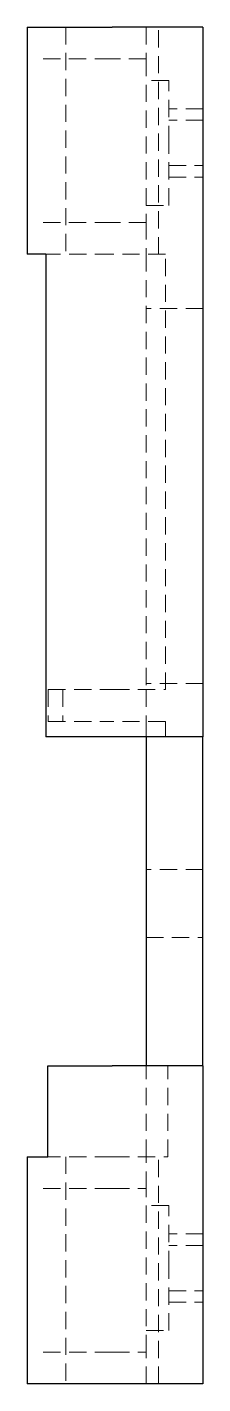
# Model space of a CAD drawing. Header units: millimetres. Extents: x 47 to 229, y 7 to 164.
# Drawn here: x 216.5 to 229.5, y 7 to 107 of the extents above.
import ezdxf

# ---------------------------------------------------------------- set-up
doc = ezdxf.new("R2010")
doc.units = ezdxf.units.MM
doc.linetypes.add('HIDDEN', pattern=[1.905, 1.27, -0.635])

msp = doc.modelspace()

# ---------------------------------------------------------------- linework, layer by layer
at = {"color": 7, "linetype": 'Continuous', "lineweight": 25}
for p, q in [((216.51, 107), (216.51, 90.26)), ((216.51, 107), (222.79, 107)), ((229.49, 107), (222.79, 107)), ((229.49, 107), (229.49, 54.7)), ((217.9, 90.26), (216.51, 90.26)), ((217.9, 90.26), (217.9, 54.7)), ((222.79, 54.7), (217.9, 54.7)), ((229.49, 54.7), (222.79, 54.7)), ((225.3, 54.7), (225.3, 30.43)), ((229.49, 30.43), (229.49, 54.7)), ((218.05, 23.74), (218.05, 30.43)), ((218.05, 30.43), (222.79, 30.43)), ((229.49, 30.43), (222.79, 30.43)), ((229.49, 30.43), (229.49, 7)), ((216.51, 23.74), (216.51, 7)), ((216.51, 23.74), (218.05, 23.74)), ((222.79, 7), (216.51, 7)), ((229.49, 7), (222.79, 7))]:
    msp.add_line(p, q, dxfattribs=at)
at = {"color": 7, "linetype": 'HIDDEN', "lineweight": 18}
for p, q in [((219.36, 107), (219.36, 90.26)), ((225.3, 107), (225.3, 104.66)), ((226.22, 90.26), (226.22, 107)), ((217.7, 104.66), (222.79, 104.66)), ((225.3, 104.66), (222.79, 104.66)), ((225.3, 104.66), (225.3, 92.61)), ((226.97, 103.07), (225.3, 103.07)), ((226.97, 98.46), (226.97, 103.07)), ((229.49, 100.97), (226.97, 100.97)), ((229.49, 100.14), (226.97, 100.14)), ((226.97, 93.86), (226.97, 98.46)), ((226.97, 96.79), (229.49, 96.79)), ((226.97, 95.95), (229.49, 95.95)), ((225.3, 93.86), (226.97, 93.86)), ((217.7, 92.61), (222.79, 92.61)), ((225.3, 92.61), (222.79, 92.61)), ((225.3, 92.61), (225.3, 90.26)), ((222.79, 90.26), (217.9, 90.26)), ((226.72, 90.26), (222.79, 90.26)), ((225.3, 90.26), (225.3, 58.17)), ((226.72, 58.17), (226.72, 90.26)), ((229.49, 86.25), (225.3, 86.25)), ((218.08, 58.17), (222.79, 58.17)), ((218.08, 58.17), (218.08, 55.83)), ((219.16, 58.17), (219.16, 55.83)), ((222.79, 58.17), (226.72, 58.17)), ((229.49, 58.63), (225.3, 58.63)), ((225.3, 58.17), (225.3, 55.83)), ((218.08, 55.83), (222.79, 55.83)), ((226.72, 55.83), (222.79, 55.83)), ((225.3, 55.83), (225.3, 54.7)), ((226.72, 54.7), (226.72, 55.83)), ((229.49, 44.91), (225.3, 44.91)), ((225.3, 39.89), (229.49, 39.89)), ((225.3, 23.74), (225.3, 30.43)), ((226.91, 23.74), (226.91, 30.43)), ((222.79, 23.74), (218.05, 23.74)), ((219.36, 23.74), (219.36, 7)), ((222.79, 23.74), (226.91, 23.74)), ((225.3, 21.39), (225.3, 23.74)), ((226.22, 7), (226.22, 23.74)), ((222.79, 21.39), (217.7, 21.39)), ((222.79, 21.39), (225.3, 21.39)), ((225.3, 9.34), (225.3, 21.39)), ((226.97, 20.14), (225.3, 20.14)), ((226.97, 15.54), (226.97, 20.14)), ((229.49, 18.05), (226.97, 18.05)), ((229.49, 17.21), (226.97, 17.21)), ((226.97, 10.93), (226.97, 15.54)), ((226.97, 13.86), (229.49, 13.86)), ((226.97, 13.03), (229.49, 13.03)), ((225.3, 10.93), (226.97, 10.93)), ((222.79, 9.34), (217.7, 9.34)), ((222.79, 9.34), (225.3, 9.34)), ((225.3, 7), (225.3, 9.34))]:
    msp.add_line(p, q, dxfattribs=at)

doc.saveas('drawing.dxf')
